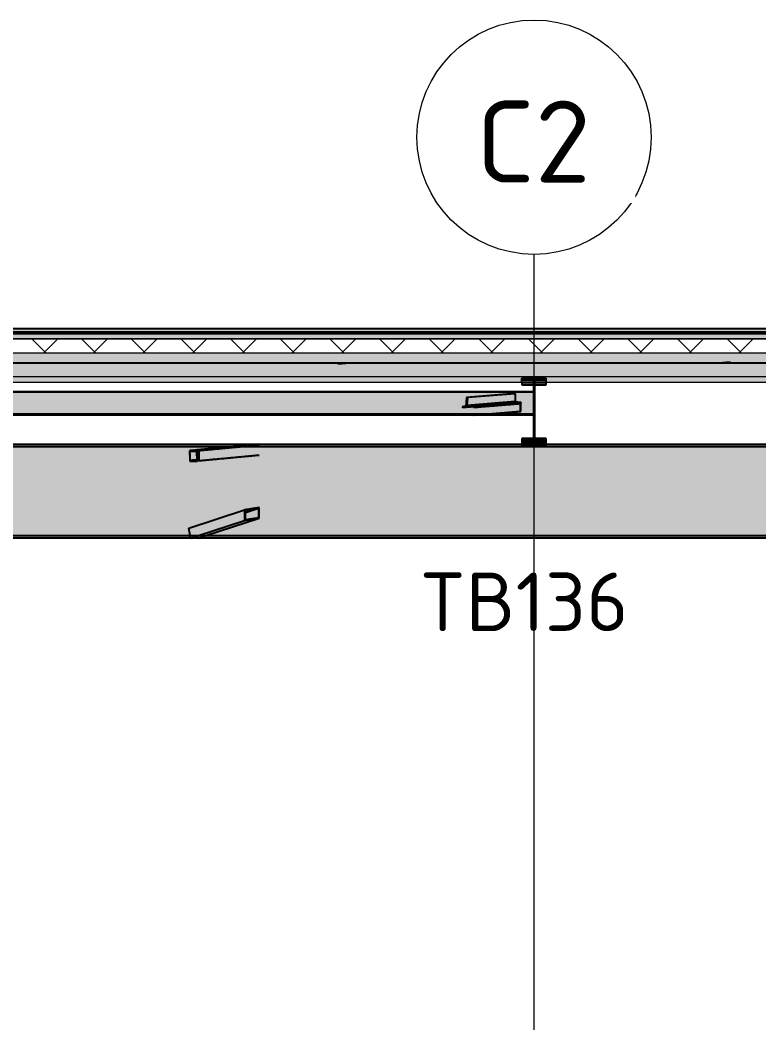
# Model space of a CAD drawing. Header units: millimetres. Extents: x 632 to 524205, y -3890 to 20851.
# Drawn here: x 32755 to 39066, y 11760 to 20320 of the extents above; entities that cross this region are included whole.
import ezdxf

# ---------------------------------------------------------------- set-up
doc = ezdxf.new("R2010")
doc.units = ezdxf.units.MM
doc.linetypes.add('Dash', pattern=[7, 5, -2])
for name, color, linetype, lineweight in [('A-270-M_ROOF', 132, 'Continuous', 13), ('S-280-A_STRUCT_FRAME', 2, 'Continuous', 18), ('S-280-M_STRUCT_FRAME', 12, 'Continuous', 13), ('Z-030-M_GRID', 191, 'Continuous', 13), ('Z-033_T_GRIDREF', 31, 'Continuous', 13)]:
    doc.layers.add(name, color=color, linetype=linetype, lineweight=lineweight)
doc.styles.add('ISOCPEUR_1', font='isocpeur.ttf', dxfattribs={"height": 700})
doc.styles.add('ISOCPEUR_2', font='isocpeur.ttf', dxfattribs={"height": 500})

# ---------------------------------------------------------------- blocks, each defined once
blk = doc.blocks.new('Ridge Capping - Ridge Capping-1882401-S6_501-SECTION 2C')
at = {"layer": 'A-270-M_ROOF', "lineweight": 5, "transparency": 33554432}
for points in [[(-1665568.3, 17662.5), (-1574249.8, 17665.3), (-1574249.7, 17691.4), (-1665568.2, 17688.7)], [(-1665568.3, 17658.8), (-1574249.8, 17661.6), (-1574249.8, 17665.3), (-1665568.3, 17662.5)], [(-1665568.1, 17658.8), (-1574249.6, 17661.6), (-1574249.7, 17688.4), (-1665568.2, 17685.7)]]:
    blk.add_hatch(color=253, dxfattribs=at).paths.add_polyline_path(points)
at = {"layer": 'A-270-M_ROOF', "color": 253, "lineweight": 5}
for p, q in [((-1665486.5, 17662.5), (-1574572.2, 17665.3)), ((-1574572.2, 17691.4), (-1665486.4, 17688.7)), ((-1665350.2, 17685.7), (-1574582.1, 17688.4)), ((-1665350.2, 17658.8), (-1574582.2, 17661.6)), ((-1665249.5, 17662.5), (-1574582.3, 17665.3)), ((-1665249.5, 17658.8), (-1574582.3, 17661.6))]:
    blk.add_line(p, q, dxfattribs=at)
blk = doc.blocks.new('25021-APA-ZZ-ZZ-M3-AR-000001_V3_rvt-1-S6_501-SECTION 2C')
at = {"layer": 'A-270-M_ROOF', "lineweight": 5, "transparency": 33554432}
for color, points in [(9, [(-1665568.2, 17639.4), (-1574249.7, 17644.9), (-1574249.7, 17688.4), (-1665568.2, 17685.7), (-1665568.2, 17644.4)]), (10, [(-1665568.2, 17599.2), (-1574253.2, 17604.8), (-1574253.2, 17648.3), (-1665568.2, 17644.4), (-1665568.2, 17607.7)]), (9, [(-1665568.2, 17604.3), (-1574249.7, 17604.3), (-1574249.7, 17648.3), (-1665568.2, 17644.4), (-1665568.2, 17607.7)]), (254, [(-1665568.2, 17227.8), (-1655172.8, 17228.4), (-1655172.7, 17263.6), (-1654963.7, 17263.6), (-1654963.7, 17228.5), (-1644672.7, 17229.1), (-1644672.7, 17267), (-1644463.7, 17267), (-1644463.7, 17229.1), (-1634172.8, 17229.7), (-1634172.7, 17267), (-1633963.7, 17267), (-1633963.7, 17229.7), (-1623672.7, 17230.4), (-1623672.7, 17267), (-1623463.7, 17267), (-1623463.7, 17230.4), (-1613172.8, 17231), (-1613172.7, 17267), (-1612963.7, 17267), (-1612963.7, 17231), (-1602672.7, 17231.6), (-1602672.7, 17267), (-1602463.7, 17267), (-1602463.7, 17231.6), (-1592172.8, 17232.3), (-1592172.7, 17267), (-1591963.7, 17267), (-1591963.7, 17232.3), (-1581672.7, 17232.9), (-1581672.7, 17267), (-1581463.7, 17267), (-1581463.7, 17232.9), (-1575953.7, 17233.2), (-1575953.7, 17267), (-1575782.7, 17267), (-1575782.7, 17233.3), (-1574253.2, 17233.3), (-1574253.2, 17484.3), (-1665568.2, 17478.8)]), (254, [(-1664876.5, 17232.9), (-1655172.8, 17232.9), (-1655172.7, 17263.6), (-1654963.7, 17263.6), (-1654963.7, 17232.9), (-1644672.7, 17232.9), (-1644672.7, 17267), (-1644463.7, 17267), (-1644463.7, 17232.9), (-1634172.8, 17232.9), (-1634172.7, 17267), (-1633963.7, 17267), (-1633963.7, 17232.9), (-1623672.7, 17232.9), (-1623672.7, 17267), (-1623463.7, 17267), (-1623463.7, 17232.9), (-1613172.8, 17232.9), (-1613172.7, 17267), (-1612963.7, 17267), (-1612963.7, 17232.9), (-1602672.7, 17232.9), (-1602672.7, 17267), (-1602463.7, 17267), (-1602463.7, 17232.9), (-1592172.8, 17232.9), (-1592172.7, 17267), (-1591963.7, 17267), (-1591963.7, 17232.9), (-1581672.7, 17232.9), (-1581672.7, 17267), (-1581463.7, 17267), (-1581463.7, 17232.9), (-1575953.7, 17233.7), (-1575953.7, 17267), (-1575782.7, 17267), (-1575782.7, 17232.9), (-1574253.3, 17232.9), (-1574253.3, 17276.9), (-1665568.2, 17274.1), (-1665568.2, 17232.9)])]:
    blk.add_hatch(color=color, dxfattribs=at).paths.add_polyline_path(points)
at = {"layer": 'A-270-M_ROOF', "transparency": 33554432}
blk.add_hatch(color=9, dxfattribs=at).paths.add_polyline_path([(-1665568.2, 17599.2), (-1574249.7, 17604.8), (-1574249.7, 17644.9), (-1665568.2, 17639.4), (-1665568.2, 17607.7)])
at = {"layer": 'A-270-M_ROOF', "lineweight": 5}
h = blk.add_hatch(dxfattribs=at)
h.set_pattern_fill('FP_5', angle=45, style=0, pattern_type=2)
h.set_pattern_definition([(45.0035, (-1615291.56, 7e-07), (-212.1449, 212.1192), []), (135.003, (-1615291.56, 7e-07), (-212.121, -212.1431), [])])
h.paths.add_polyline_path([(-1665568.2, 17478.8), (-1574253.2, 17484.3), (-1574253.2, 17604.8), (-1665568.2, 17599.2), (-1665568.2, 17540.5)])
at = {"layer": 'A-270-M_ROOF', "color": 253, "lineweight": 5}
for p, q in [((-1574249.7, 17644.9), (-1665568.2, 17639.4)), ((-1665350.3, 17685.7), (-1574582.1, 17688.4)), ((-1665249.5, 17645.5), (-1658287.9, 17645.7)), ((-1658287.9, 17645.7), (-1665249.5, 17645.5)), ((-1658287.9, 17645.7), (-1574582.3, 17648.3)), ((-1574582.3, 17648.3), (-1658287.9, 17645.7)), ((-1574253.2, 17604.8), (-1665568.2, 17599.2)), ((-1665568.2, 17599.2), (-1574249.7, 17604.8)), ((-1665568.2, 17478.8), (-1574253.2, 17484.3)), ((-1665568.2, 17227.8), (-1574253.2, 17233.3)), ((-1655359.6, 17274.4), (-1665484.9, 17274.1)), ((-1574253.2, 17276.9), (-1655359.6, 17274.4))]:
    blk.add_line(p, q, dxfattribs=at)
blk.add_blockref('Ridge Capping - Ridge Capping-1882401-S6_501-SECTION 2C', (0, 0), dxfattribs=at)
blk = doc.blocks.new('NRP_Framing-Steel-EA - RB725 - 75x75x8EA-3965456-S6_501-SECTION 2C')
at = {"layer": 'S-280-M_STRUCT_FRAME', "linetype": 'Dash', "lineweight": 25}
for points in [[(-1655639.4, 17030.5), (-1655228.3, 17064.4), (-1655228.3, 17131.1), (-1655633.2, 17097.8), (-1655636.3, 17064.4)], [(-1655651.8, 17022.5), (-1655542.6, 17022.5), (-1655541.9, 17030.5), (-1655639.4, 17030.5), (-1655633.2, 17097.8), (-1655644.9, 17097.8)], [(-1655541.9, 17030.5), (-1655182.2, 17060.2), (-1655228.3, 17064.4), (-1655633.2, 17030.5)], [(-1655542.6, 17022.5), (-1655182.2, 17052.2), (-1655182.2, 17060.2), (-1655541.9, 17030.5)]]:
    blk.add_hatch(color=256, dxfattribs=at).paths.add_polyline_path(points)
at = {"layer": 'S-280-M_STRUCT_FRAME', "lineweight": 25}
for p, q in [((-1655233.8, 17131.7), (-1655644.9, 17097.8)), ((-1655228.3, 17131.1), (-1655633.2, 17097.8)), ((-1655233.8, 17131.7), (-1655228.3, 17131.1)), ((-1655228.3, 17131.1), (-1655228.3, 17064.4)), ((-1655644.9, 17097.8), (-1655651.8, 17022.5)), ((-1655633.2, 17097.8), (-1655644.9, 17097.8)), ((-1655639.4, 17030.5), (-1655633.2, 17097.8)), ((-1655228.3, 17064.4), (-1655639.4, 17030.5)), ((-1655182.2, 17052.2), (-1655542.6, 17022.5)), ((-1655182.2, 17060.2), (-1655541.9, 17030.5)), ((-1655228.3, 17064.4), (-1655182.2, 17060.2)), ((-1655182.2, 17060.2), (-1655182.2, 17052.2)), ((-1655651.8, 17022.5), (-1655542.6, 17022.5)), ((-1655541.9, 17030.5), (-1655639.4, 17030.5)), ((-1655542.6, 17022.5), (-1655541.9, 17030.5))]:
    blk.add_line(p, q, dxfattribs=at)
blk = doc.blocks.new('NRP_Framing-Steel-Purlin Z - P915 - EZ250-19-4046630-S6_501-SECTION 2C')
at = {"layer": 'S-280-M_STRUCT_FRAME', "color": 92, "lineweight": 25}
for p, q in [((-1656643.2, 17392.7), (-1656743.3, 17384)), ((-1645318.7, 17392), (-1656643.2, 17392.7)), ((-1643718.2, 17400.7), (-1643817.6, 17392))]:
    blk.add_line(p, q, dxfattribs=at)
blk = doc.blocks.new('NRP_Framing-Steel-SHS - S444 - 200x200x6_0SHS-3931559-S6_501-SECTION 2C')
at = {"layer": 'S-280-M_STRUCT_FRAME', "linetype": 'Dash', "lineweight": 25}
for p, q in [((-1655073.3, 17144.1), (-1665477.7, 17144.1)), ((-1655068.7, 17144.1), (-1655073.3, 17144.1)), ((-1665093.3, 16956.1), (-1665477.7, 16956.1)), ((-1664972.3, 16956.1), (-1665092.4, 16956.1)), ((-1655073.3, 16956.1), (-1664972.2, 16956.1)), ((-1655068.7, 16956.1), (-1655073.3, 16956.1))]:
    blk.add_line(p, q, dxfattribs=at)
blk = doc.blocks.new('NRP_Framing-Steel-EA - RB725 - 75x75x8EA-3964585-S6_501-SECTION 2C')
at = {"layer": 'S-280-M_STRUCT_FRAME', "linetype": 'Dash', "lineweight": 25}
for points in [[(-1655591.4, 16950.1), (-1655591.6, 16947.2), (-1655555.8, 16950.1)], [(-1655591.2, 16947.2), (-1655580, 16947.2), (-1655555.4, 16950.1)]]:
    blk.add_hatch(color=256, dxfattribs=at).paths.add_polyline_path(points)
for p, q in [((-1655585.4, 17014.5), (-1655187.7, 17047.1)), ((-1655584.7, 17022.5), (-1655233.7, 17051.4)), ((-1655584, 17030.6), (-1655233.7, 17059.3)), ((-1655182.3, 17054.6), (-1655233.7, 17059.3)), ((-1655233.7, 17059.3), (-1655233.7, 17051.4)), ((-1655233.7, 17051.4), (-1655187.7, 17047.1)), ((-1655187.7, 17047.1), (-1655187.7, 16980.4)), ((-1655182.3, 16979.9), (-1655182.3, 17054.6)), ((-1655683.1, 17014.5), (-1655585.9, 17022.4)), ((-1655682.4, 17022.5), (-1655585.2, 17030.5)), ((-1655555.2, 16950.2), (-1655483.3, 16956.1)), ((-1655543.5, 16950.2), (-1655471.6, 16956.1)), ((-1655482.1, 16956.2), (-1655187.7, 16980.4)), ((-1655470.4, 16956.2), (-1655182.3, 16979.9)), ((-1655187.7, 16980.4), (-1655182.3, 16979.9))]:
    blk.add_line(p, q, dxfattribs=at)
at = {"layer": 'S-280-M_STRUCT_FRAME', "lineweight": 25}
for p, q in [((-1655591.6, 16947.2), (-1655556.4, 16950.1)), ((-1655580, 16947.2), (-1655544.7, 16950.1))]:
    blk.add_line(p, q, dxfattribs=at)
blk = doc.blocks.new('NRP_Framing-Steel-Purlin Z - P915 - EZ250-19-4047691-S6_501-SECTION 2C')
at = {"layer": 'S-280-M_STRUCT_FRAME', "color": 92, "linetype": 'Dash', "lineweight": 25}
blk.add_line((-1665568.3, 17393.3), (-1665655.5, 17393.3), dxfattribs=at)
at = {"layer": 'S-280-M_STRUCT_FRAME', "color": 92, "lineweight": 25}
for p, q in [((-1656643.7, 17392.7), (-1665568.2, 17393.3)), ((-1653393.4, 17401.2), (-1653492.9, 17392.6))]:
    blk.add_line(p, q, dxfattribs=at)
blk = doc.blocks.new('NRP_Framing-Steel-WB - TB136 - 800WB146-4252456-S6_501-SECTION 2C')
at = {"layer": 'S-280-M_STRUCT_FRAME', "linetype": 'Dash', "lineweight": 25}
for points in [[(-1644744.6, 16680), (-1644706, 16680), (-1644706, 16700), (-1654963.7, 16700), (-1654963.7, 16688.2), (-1655172.7, 16688.2), (-1655172.7, 16700), (-1665555, 16700), (-1665555, 16680), (-1645110.6, 16680)], [(-1646574.8, 15900), (-1644706, 15900), (-1644706, 15920), (-1665555, 15920), (-1665555, 15900), (-1646922.4, 15900)]]:
    blk.add_hatch(color=256, dxfattribs=at).paths.add_polyline_path(points)
h = blk.add_hatch(color=256, dxfattribs=at)
h.paths.add_polyline_path([(-1665555, 15920), (-1662675.6, 15920), (-1663131.2, 16068.7), (-1663131.2, 16160.1), (-1662993.1, 16135.5), (-1662529.7, 15984.2), (-1662540.2, 15920), (-1658005.9, 15920), (-1658016.4, 15984.4), (-1657534.1, 16140.7), (-1657415.3, 16160.1), (-1657415.3, 16068.7), (-1657870.8, 15920), (-1652265.6, 15920), (-1652721.2, 16068.7), (-1652721.2, 16160.1), (-1652583.1, 16135.5), (-1652120, 15984.4), (-1652130.5, 15920), (-1647505.9, 15920), (-1647516.4, 15984.4), (-1647034.1, 16140.7), (-1646915.3, 16160.1), (-1646915.3, 16068.7), (-1647370.8, 15920), (-1644706, 15920), (-1644706, 16680), (-1665555, 16680), (-1665555, 16152.5)])
h.paths.add_polyline_path([(-1657948.3, 16555.6), (-1657968.7, 16555.6), (-1657969.2, 16560.6), (-1657948.3, 16561.6), (-1657951.9, 16639.4), (-1657976.5, 16639.4), (-1657977, 16644.4), (-1657920.3, 16647.1), (-1657920.3, 16557.9), (-1657944.5, 16555.6)])
h.paths.add_polyline_path([(-1652188.2, 16555.6), (-1652216.2, 16557.9), (-1652216.2, 16647.1), (-1652159.5, 16644.4), (-1652160, 16639.4), (-1652184.5, 16639.4), (-1652187.5, 16561.5), (-1652167.3, 16560.6), (-1652167.8, 16555.6), (-1652187.8, 16555.6)])
h.paths.add_polyline_path([(-1647448.3, 16555.6), (-1647468.7, 16555.6), (-1647469.2, 16560.6), (-1647448.3, 16561.6), (-1647451.9, 16639.4), (-1647476.5, 16639.4), (-1647477, 16644.4), (-1647420.3, 16647.1), (-1647420.3, 16557.9), (-1647444.5, 16555.6)])
h.paths.add_polyline_path([(-1662602, 16555.6), (-1662626.2, 16557.9), (-1662626.2, 16647.1), (-1662569.5, 16644.4), (-1662570, 16639.4), (-1662594.5, 16639.4), (-1662597.5, 16561.5), (-1662577.3, 16560.6), (-1662577.8, 16555.6), (-1662598.2, 16555.6)])
at = {"layer": 'S-280-M_STRUCT_FRAME', "lineweight": 25}
for p, q in [((-1665555, 16700), (-1655172.7, 16700)), ((-1654963.7, 16700), (-1644706, 16700)), ((-1665555, 16680), (-1644706, 16680)), ((-1665555, 15920), (-1644706, 15920)), ((-1665555, 15900), (-1644706, 15900))]:
    blk.add_line(p, q, dxfattribs=at)
at = {"layer": 'S-280-M_STRUCT_FRAME', "linetype": 'Dash', "lineweight": 25}
blk.add_line((-1655172.7, 16700), (-1654963.8, 16700), dxfattribs=at)
blk = doc.blocks.new('NRP_Framing-Steel-SHS - RB429 - 89x89x5_0SHS-V11-S6_501-SECTION 2C')
at = {"layer": 'S-280-M_STRUCT_FRAME', "linetype": 'Dash', "lineweight": 25}
for points in [[(-1657948.6, 16644.4), (-1657925.9, 16646.8), (-1657977, 16644.4)], [(-1657968.7, 16555.6), (-1657944.5, 16555.6), (-1657948.6, 16644.4), (-1657977, 16644.4), (-1657976.5, 16639.4), (-1657951.9, 16639.4), (-1657948.3, 16560.6), (-1657969, 16558.9)], [(-1657944.5, 16555.6), (-1657920.3, 16557.9), (-1657920.3, 16647.1), (-1657948.6, 16644.4)]]:
    blk.add_hatch(color=256, dxfattribs=at).paths.add_polyline_path(points)
for p, q in [((-1657566.2, 16680), (-1657415.3, 16694.1)), ((-1657630.2, 16680), (-1658011.6, 16644.4)), ((-1657977, 16644.4), (-1658011.6, 16644.4)), ((-1658011.6, 16644.4), (-1658007.4, 16555.6)), ((-1658007.8, 16639.4), (-1657976.5, 16639.4)), ((-1658004.1, 16560.6), (-1658007.8, 16639.4)), ((-1657920.3, 16647.1), (-1657567.3, 16680)), ((-1657541.2, 16688.2), (-1657629.2, 16680)), ((-1658007.4, 16555.6), (-1657968.7, 16555.6)), ((-1657948.5, 16565.8), (-1658004.1, 16560.6)), ((-1657969.2, 16560.6), (-1658004.1, 16560.6)), ((-1657415.3, 16604.9), (-1657920.3, 16557.9))]:
    blk.add_line(p, q, dxfattribs=at)
at = {"layer": 'S-280-M_STRUCT_FRAME', "lineweight": 25}
for p, q in [((-1657948.6, 16644.4), (-1657977, 16644.4)), ((-1657976.5, 16639.4), (-1657951.9, 16639.4)), ((-1657951.9, 16639.4), (-1657948.3, 16560.6)), ((-1657948.6, 16644.4), (-1657920.3, 16647.1)), ((-1657944.5, 16555.6), (-1657948.6, 16644.4)), ((-1657948.3, 16560.6), (-1657969.2, 16560.6)), ((-1657968.7, 16555.6), (-1657944.5, 16555.6)), ((-1657920.3, 16557.9), (-1657944.5, 16555.6))]:
    blk.add_line(p, q, dxfattribs=at)
blk = doc.blocks.new('NRP_Framing-Steel-SHS - RB429 - 89x89x5_0SHS-4261498-S6_501-SECTION 2C')
at = {"layer": 'S-280-M_STRUCT_FRAME', "linetype": 'Dash', "lineweight": 25}
h = blk.add_hatch(color=256, dxfattribs=at)
h.paths.add_polyline_path([(-1658002.3, 15897.6), (-1657995, 15900), (-1658002.7, 15900)])
h.paths.add_polyline_path([(-1657933.8, 15920), (-1657541.2, 16048.2), (-1657541.2, 16139.5), (-1658016.4, 15984.4), (-1658005.9, 15920)])
h = blk.add_hatch(color=256, dxfattribs=at)
h.paths.add_polyline_path([(-1657541.2, 16048.2), (-1657415.3, 16068.7), (-1657415.3, 16160.1), (-1657541.2, 16139.5)])
h.paths.add_polyline_path([(-1657534.1, 16054.5), (-1657534.1, 16135.5), (-1657422.4, 16152.5), (-1657422.4, 16072.7)])
for points in [[(-1657534.1, 16054.5), (-1657422.4, 16072.7), (-1657422.4, 16153.8), (-1657534.1, 16117.3), (-1657534.1, 16068.7)], [(-1657534.1, 16117.3), (-1657430.2, 16152.5), (-1657534.1, 16135.5)]]:
    blk.add_hatch(color=256, dxfattribs=at).paths.add_polyline_path(points)
h = blk.add_hatch(color=256, dxfattribs=at)
h.paths.add_polyline_path([(-1657939.4, 15897.6), (-1657932.1, 15900), (-1657995, 15900), (-1658002.3, 15897.6), (-1657968.4, 15897.6)])
h.paths.add_polyline_path([(-1657933.8, 15920), (-1657870.8, 15920), (-1657415.3, 16068.7), (-1657541.2, 16048.2), (-1657903.7, 15929.8)])
at = {"layer": 'S-280-M_STRUCT_FRAME', "lineweight": 25}
for p, q in [((-1658016.4, 15984.4), (-1657541.2, 16139.5)), ((-1657415.3, 16160.1), (-1657541.2, 16139.5)), ((-1657541.2, 16139.5), (-1657541.2, 16048.2)), ((-1657534.1, 16135.5), (-1657422.4, 16153.8)), ((-1657534.1, 16117.3), (-1657422.4, 16153.8)), ((-1657534.1, 16054.5), (-1657534.1, 16135.5)), ((-1657422.4, 16153.8), (-1657422.4, 16072.7)), ((-1657415.3, 16068.7), (-1657415.3, 16160.1)), ((-1657933.8, 15920), (-1657541.2, 16048.2)), ((-1657870.8, 15920), (-1657415.3, 16068.7)), ((-1657541.2, 16048.2), (-1657415.3, 16068.7)), ((-1657422.4, 16072.7), (-1657534.1, 16054.5)), ((-1658005.9, 15920), (-1658016.4, 15984.4)), ((-1658002.3, 15897.6), (-1658002.7, 15900)), ((-1658002.3, 15897.6), (-1657995, 15900)), ((-1657939.4, 15897.6), (-1658002.3, 15897.6)), ((-1657939.4, 15897.6), (-1657932.1, 15900))]:
    blk.add_line(p, q, dxfattribs=at)
at = {"layer": 'S-280-M_STRUCT_FRAME', "linetype": 'Dash', "lineweight": 25}
for p, q in [((-1658002.7, 15900), (-1658005.9, 15920)), ((-1657995, 15900), (-1657933.8, 15920)), ((-1657932.1, 15900), (-1657870.9, 15920))]:
    blk.add_line(p, q, dxfattribs=at)
blk = doc.blocks.new('Grid - NRP_Grid-Head-320187-S6_501-SECTION 2C')
at = {"layer": 'Z-033_T_GRIDREF'}
blk.add_circle((-1644568.2, 19320.4), 1000, dxfattribs=at)

msp = doc.modelspace()

# ---------------------------------------------------------------- hatches: boundary and pattern name
at = {"layer": 'S-280-M_STRUCT_FRAME', "lineweight": 5}
h = msp.add_hatch(color=256, dxfattribs=at)
h.paths.add_polyline_path([(37140.3, 16745.7), (37140.3, 16748.1), (37040.9, 16748.1), (37040.9, 16745.7), (37124.9, 16745.7)])
h.paths.add_polyline_path([(37165.8, 16745.7), (37249.9, 16745.7), (37249.9, 16748.1), (37150.5, 16746.7), (37150.5, 16745.7), (37157.2, 16745.7)])
h.paths.add_polyline_path([(37040.9, 17261.2), (37249.9, 17261.2), (37249.9, 17263.6), (37040.9, 17263.6)])
for points in [[(37040.9, 17261.2), (37040.9, 17223.3), (37249.9, 17223.3), (37249.9, 17261.2)], [(37249.9, 16688.2), (37249.9, 16703.9), (37150.5, 16703.9), (37150.5, 17207.6), (37249.9, 17207.6), (37249.9, 17223.3), (37040.9, 17223.3), (37040.9, 17207.6), (37140.3, 17207.6), (37140.3, 16703.9), (37040.9, 16703.9), (37040.9, 16688.2)], [(37040.9, 16745.7), (37040.9, 16703.9), (37140.3, 16703.9), (37140.3, 16745.7)], [(37249.9, 16703.9), (37249.9, 16745.7), (37150.5, 16745.7), (37150.5, 16703.9)], [(37249.9, 16700), (37249.9, 16700), (37249.9, 16703.9)]]:
    msp.add_hatch(color=256, dxfattribs=at).paths.add_polyline_path(points)
h = msp.add_hatch(color=256, dxfattribs=at)
h.paths.add_polyline_path([(26735.9, 16950.1), (27194.4, 16950.1), (26804.4, 16981.9), (26798.8, 17041.1), (26745, 17045.5), (26745, 17053.5), (26809.1, 17057.2), (27235.2, 17022.5), (27242.2, 16950.1), (37140.3, 16950.1), (37140.3, 17150.1), (26735.9, 17150.1), (26735.9, 17014.5)])
h.paths.add_polyline_path([(36671, 17022.5), (36561.8, 17022.5), (36568.7, 17097.8), (36985.4, 17131.1), (36985.4, 17064.4), (37031.4, 17060.2), (37031.4, 17052.2), (36671.7, 17022.6)])

# ---------------------------------------------------------------- linework, layer by layer
at = {"layer": 'S-280-M_STRUCT_FRAME', "lineweight": 25}
for p, q in [((37249.9, 17263.6), (37040.9, 17263.6)), ((37040.9, 17263.6), (37040.9, 17261.2)), ((37040.9, 17261.2), (37249.9, 17261.2)), ((37040.9, 17223.3), (37040.9, 17261.2)), ((37249.9, 17223.3), (37040.9, 17223.3)), ((37040.9, 17223.3), (37040.9, 17207.6)), ((37040.9, 17207.6), (37140.3, 17207.6)), ((37140.3, 17207.6), (37140.3, 16703.9)), ((37150.5, 16703.9), (37150.5, 17207.6)), ((37150.5, 17207.6), (37249.9, 17207.6)), ((37249.9, 17261.2), (37249.9, 17263.6)), ((37249.9, 17223.3), (37249.9, 17261.2)), ((37249.9, 17207.6), (37249.9, 17223.3)), ((26735.9, 17150.1), (37140.3, 17150.1)), ((27242, 16950.1), (37140.3, 16950.1)), ((37040.9, 16748.1), (37040.9, 16745.7)), ((37140.3, 16748.1), (37040.9, 16748.1)), ((37040.9, 16745.7), (37140.3, 16745.7)), ((37040.9, 16745.7), (37040.9, 16703.9)), ((37140.3, 16703.9), (37040.9, 16703.9)), ((37040.9, 16703.9), (37040.9, 16688.2)), ((37249.9, 16748.1), (37150.5, 16748.1)), ((37150.5, 16745.7), (37249.9, 16745.7)), ((37249.9, 16703.9), (37150.5, 16703.9)), ((37249.9, 16745.7), (37249.9, 16748.1)), ((37249.9, 16703.9), (37249.9, 16745.7)), ((37249.9, 16688.2), (37249.9, 16703.9)), ((37040.9, 16688.2), (37249.9, 16688.2))]:
    msp.add_line(p, q, dxfattribs=at)
at = {"layer": 'S-280-M_STRUCT_FRAME', "linetype": 'Dash', "lineweight": 25}
for p, q in [((37040.9, 17248), (37140.3, 17248)), ((37140.3, 17248), (37140.3, 17207.6)), ((37150.5, 17207.6), (37150.5, 17248)), ((37150.5, 17248), (37249.9, 17248)), ((37140.3, 17150.1), (37144.9, 17150.1)), ((37144.9, 17150.1), (37144.9, 16950.1)), ((37140.3, 16950.1), (37144.9, 16950.1)), ((37040.9, 16732.6), (37249.9, 16732.6))]:
    msp.add_line(p, q, dxfattribs=at)
at = {"layer": 'Z-030-M_GRID'}
msp.add_line((37145.4, 3200), (37145.4, 18320.4), dxfattribs=at)

# ---------------------------------------------------------------- block references
at = {"lineweight": 5}
msp.add_blockref('25021-APA-ZZ-ZZ-M3-AR-000001_V3_rvt-1-S6_501-SECTION 2C', (1692213.6, 0), dxfattribs=at)
at = {"layer": 'S-280-M_STRUCT_FRAME', "color": 92, "lineweight": 25}
for name in ['NRP_Framing-Steel-Purlin Z - P915 - EZ250-19-4047691-S6_501-SECTION 2C', 'NRP_Framing-Steel-Purlin Z - P915 - EZ250-19-4046630-S6_501-SECTION 2C']:
    msp.add_blockref(name, (1692213.6, 0), dxfattribs=at)
at = {"layer": 'S-280-M_STRUCT_FRAME', "linetype": 'Dash', "lineweight": 25}
for name in ['NRP_Framing-Steel-SHS - S444 - 200x200x6_0SHS-3931559-S6_501-SECTION 2C', 'NRP_Framing-Steel-EA - RB725 - 75x75x8EA-3964585-S6_501-SECTION 2C', 'NRP_Framing-Steel-WB - TB136 - 800WB146-4252456-S6_501-SECTION 2C', 'NRP_Framing-Steel-SHS - RB429 - 89x89x5_0SHS-V11-S6_501-SECTION 2C', 'NRP_Framing-Steel-SHS - RB429 - 89x89x5_0SHS-4261498-S6_501-SECTION 2C']:
    msp.add_blockref(name, (1692213.6, 0), dxfattribs=at)
at = {"layer": 'S-280-M_STRUCT_FRAME', "lineweight": 25}
msp.add_blockref('NRP_Framing-Steel-EA - RB725 - 75x75x8EA-3965456-S6_501-SECTION 2C', (1692213.6, 0), dxfattribs=at)
at = {"layer": 'Z-033_T_GRIDREF'}
msp.add_blockref('Grid - NRP_Grid-Head-320187-S6_501-SECTION 2C', (1681713.6, 0), dxfattribs=at)

# ---------------------------------------------------------------- texts
at = {"layer": 'S-280-A_STRUCT_FRAME', "lineweight": 13, "insert": (36167.7, 15604.9), "char_height": 500, "width": 2132.489, "attachment_point": 1, "style": 'ISOCPEUR_2'}
msp.add_mtext('TB136', dxfattribs=at)

# ---------------------------------------------------------------- next in the draw order: texts
at = {"layer": 'Z-033_T_GRIDREF', "insert": (36649.1, 19632.5), "char_height": 700, "width": 1186.497, "attachment_point": 1, "style": 'ISOCPEUR_1', "bg_fill": 3, "box_fill_scale": 1.25, "bg_fill_color": 256, "bg_fill_true_color": 13158600, "bg_fill_transparency": 0}
msp.add_mtext('C2', dxfattribs=at)

doc.saveas('drawing.dxf')
